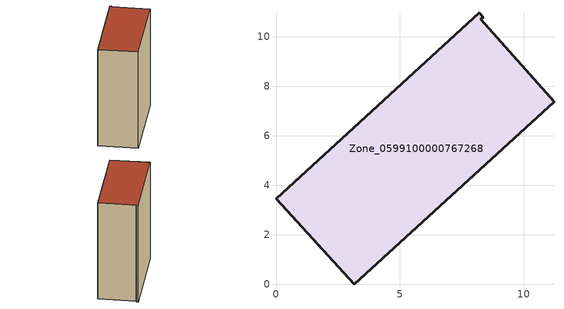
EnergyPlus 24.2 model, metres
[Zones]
Zone_0599100000767268
 floor ground (C_G): 0,3.46 8.19,10.96 8.36,10.78 8.27,10.7 11.22,7.38 3.17,0 z3.3
 wall outside (C_F): 0,3.46 3.17,0 11.22,7.38 8.27,10.7 8.36,10.78 8.19,10.96 0,3.46 z3.3:15.59
 roof outside (C_R): 8.19,10.96 0,3.46 3.17,0 11.22,7.38 8.27,10.7 8.36,10.78 z15.59
[BUILDING]
Pand.0599100000767268: North Axis=0; Terrain=City; Loads Convergence Tolerance Value=0.04; Temperature Convergence Tolerance Value=0.4; Solar Distribution=FullExterior; Maximum Number of Warmup Days=25; Minimum Number of Warmup Days=1
[Site:Location]
Rotterdam.The.Hague.AP_ZH_NLD Design_Conditions: Latitude=51.96; Longitude=4.45; Time Zone=1; Elevation=-4.5
[SITE:GROUNDTEMPERATURE:BUILDINGSURFACE]
18, 18, 18, 18, 18, 18, 18, 18, 18, 18, 18, 18
[MATERIAL] Thermal Absorptance=0.9; Solar Absorptance=0.7; Visible Absorptance=0.7
Name | Roughness | Thickness | Conductivity | Density | Specific Heat
G.TI.2006-2014 | MediumSmooth | 0.15 | 0.06 | 540 | 1210
F.TI.2006-2014 | Rough | 0.3 | 0.12 | 1920 | 840
R.TI.2006-2014 | MediumRough | 0.2 | 0.08 | 1500 | 1000
[CONSTRUCTION]
C_G: G.TI.2006-2014
C_F: F.TI.2006-2014
C_R: R.TI.2006-2014
[ZONE]
Zone_0599100000767268: Type=1; Multiplier=1; Ceiling Height=Autocalculate; Volume=Autocalculate; Floor Area=autocalculate; Part of Total Floor Area=Yes
[ZONEINFILTRATION:DESIGNFLOWRATE]
Infil_Zone_0599100000767268: Zone or ZoneList or Space or SpaceList=Zone_0599100000767268; Schedule=AlwaysOn; Design Flow Rate Calculation Method=Flow/Area; Flow Rate per Floor Area=0.0015; Constant Term Coefficient=1; Temperature Term Coefficient=0; Velocity Term Coefficient=0; Velocity Squared Term Coefficient=0
[HVACTEMPLATE:ZONE:IDEALLOADSAIRSYSTEM]
Zone_0599100000767268: Maximum Heating Supply Air Temperature=50; Minimum Cooling Supply Air Temperature=13; Maximum Heating Supply Air Humidity Ratio=0.0156; Minimum Cooling Supply Air Humidity Ratio=0.0077; Heating Limit=NoLimit; Cooling Limit=NoLimit; Dehumidification Control Type=ConstantSensibleHeatRatio; Cooling Sensible Heat Ratio=0.7; Dehumidification Setpoint=60; Humidification Control Type=None; Humidification Setpoint=30; Outdoor Air Method=None; Outdoor Air Flow Rate per Person=0.00944; Outdoor Air Flow Rate per Zone Floor Area=0; Outdoor Air Flow Rate per Zone=0; Demand Controlled Ventilation Type=None; Outdoor Air Economizer Type=NoEconomizer; Heat Recovery Type=None; Sensible Heat Recovery Effectiveness=0.7; Latent Heat Recovery Effectiveness=0.65
[ZONECONTROL:THERMOSTAT]
ThermostatControl_Zone_0599100000767268: Zone or ZoneList=Zone_0599100000767268; Control Type Schedule=DualSetpointControlType; Control 1=Thermostat_Zone_0599100000767268; Temperature Difference Between Cutout And Setpoint=0
[THERMOSTATSETPOINT:DUALSETPOINT]
Thermostat_Zone_0599100000767268: Heating Setpoint Temperature Schedule=HeatingSetpoint_Zone_0599100000767268; Cooling Setpoint Temperature Schedule=CoolingSetpoint_Zone_0599100000767268
[SCHEDULE:COMPACT]
HeatingSetpoint_Zone_0599100000767268: Through: 12/31, For: AllDays, Until: 24:00, 21
CoolingSetpoint_Zone_0599100000767268: Through: 12/31, For: AllDays, Until: 24:00, 24
DualSetpointControlType: Through: 12/31, For: AllDays, Until: 24:00, 4
AlwaysOn: Through: 12/31, For: AllDays, Until: 24:00, 1
